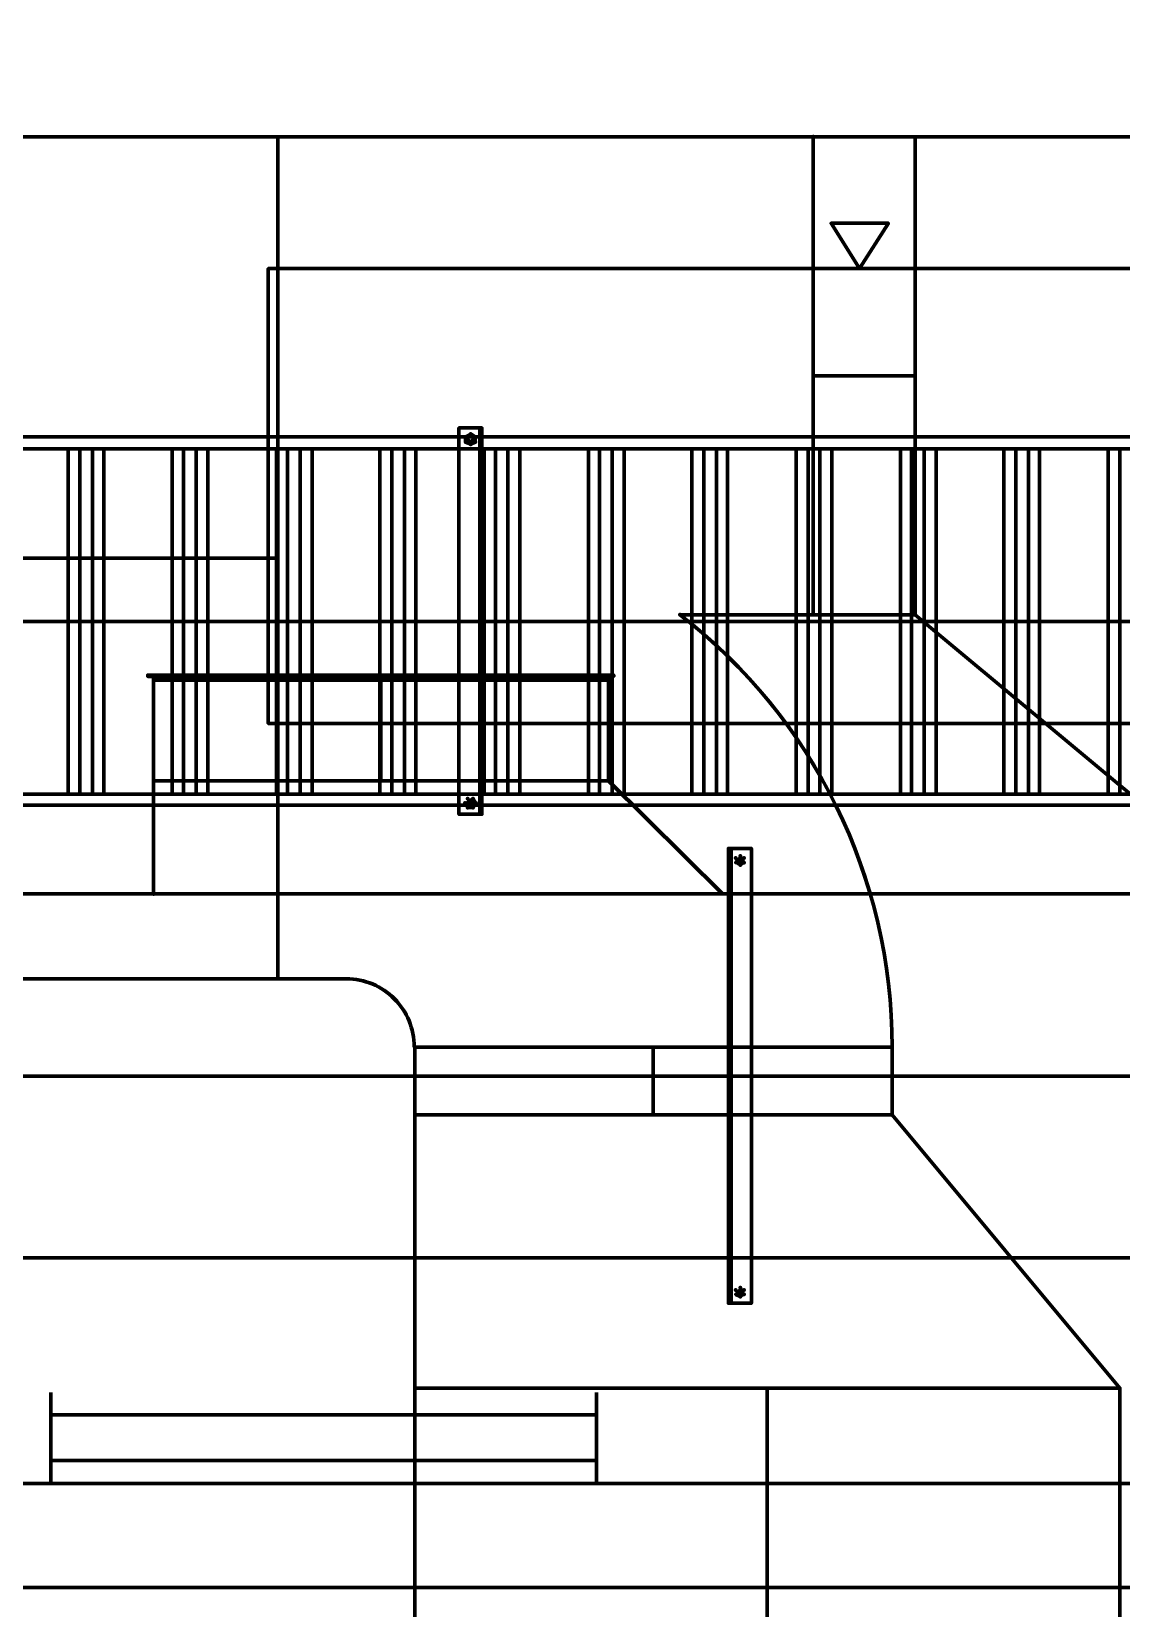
# Model space of a CAD drawing. Extents: x 0 to 1153, y 0 to 816.
# Drawn here: x 353.21 to 368.7, y 577.18 to 599.6 of the extents above; entities that cross this region are included whole.
import ezdxf

# ---------------------------------------------------------------- set-up
doc = ezdxf.new("R2010")
doc.units = 0
doc.header["$MEASUREMENT"] = 0
for name, color, linetype in [('Arch', 7, 'Continuous'), ('Electrical', 7, 'Continuous'), ('Hatch', 7, 'Continuous'), ('HVAC', 7, 'Continuous')]:
    doc.layers.add(name, color=color, linetype=linetype)

msp = doc.modelspace()

# ---------------------------------------------------------------- linework, layer by layer
at = {"layer": 'Arch', "color": 11, "linetype": 'Continuous', "lineweight": 211}
for points in [[(232.177, 578.961), (461.116, 578.961), (462.608, 578.961), (494.834, 578.961), (462.608, 578.961), (462.608, 632.09), (462.608, 633.571), (231.436, 633.571), (462.608, 633.571), (462.608, 632.09), (462.608, 578.961), (462.608, 633.095), (462.608, 578.961), (461.116, 578.961), (461.116, 632.09), (232.918, 632.09), (461.116, 632.09), (461.116, 578.961), (461.116, 631.603), (461.116, 578.961), (233.669, 578.961), (233.669, 579.744), (233.669, 578.961), (232.177, 578.961)], [(232.177, 577.48), (233.669, 577.48), (233.669, 577.511), (193.601, 577.511), (232.918, 577.511), (233.669, 577.511), (233.669, 577.48), (494.834, 577.48)], [(494.834, 577.48), (232.177, 577.48)]]:
    msp.add_lwpolyline(points, dxfattribs=at)
at = {"layer": 'Electrical', "color": 5, "linetype": 'Continuous', "lineweight": 211}
msp.add_line((350.859, 591.217), (396.346, 591.217), dxfattribs=at)
for points in [[(280.998, 593.672), (337.333, 593.672), (337.333, 593.841), (337.333, 593.672), (350.859, 593.672), (350.859, 593.841), (349.88, 593.841, -0.414216), (346.71, 597.011, 0.414216), (349.88, 593.841, -0.414216), (346.71, 597.011, 0.414216), (349.885, 593.841), (350.859, 593.841), (396.346, 593.841), (350.859, 593.841), (350.859, 593.672), (396.346, 593.672)], [(396.346, 588.761), (350.859, 588.761), (350.859, 588.603), (350.859, 588.761), (337.333, 588.761), (337.333, 588.603), (338.302, 588.603, -0.414216), (341.471, 585.433, 0.414216), (338.302, 588.603, -0.414216), (341.471, 585.433, 0.414216), (338.307, 588.603), (337.333, 588.603), (238.866, 588.603), (337.333, 588.603), (337.333, 588.761), (238.866, 588.761)]]:
    msp.add_lwpolyline(points, format="xyb", dxfattribs=at)
for points in [[(364.977, 596.233), (364.575, 596.879), (365.39, 596.879)], [(373.391, 596.233), (356.574, 596.233), (356.574, 589.767), (373.391, 589.767)], [(353.727, 588.761), (353.727, 593.672), (353.896, 593.672), (353.727, 593.672), (353.727, 588.761), (353.896, 588.761)], [(355.208, 588.761), (355.208, 593.672), (355.367, 593.672), (355.208, 593.672), (355.208, 588.761), (355.367, 588.761)], [(356.69, 588.761), (356.69, 593.672), (356.849, 593.672), (356.69, 593.672), (356.69, 588.761), (356.849, 588.761)], [(358.161, 588.761), (358.161, 593.672), (358.331, 593.672), (358.161, 593.672), (358.161, 588.761), (358.331, 588.761)], [(359.643, 588.761), (359.643, 593.672), (359.802, 593.672), (359.643, 593.672), (359.643, 588.761), (359.802, 588.761)], [(361.124, 588.761), (361.124, 593.672), (361.283, 593.672), (361.124, 593.672), (361.124, 588.761), (361.283, 588.761)], [(362.596, 588.761), (362.596, 593.672), (362.765, 593.672), (362.596, 593.672), (362.596, 588.761), (362.765, 588.761)], [(364.077, 588.761), (364.077, 593.672), (364.247, 593.672), (364.077, 593.672), (364.077, 588.761), (364.247, 588.761)], [(365.559, 588.761), (365.559, 593.672), (365.718, 593.672), (365.559, 593.672), (365.559, 588.761), (365.718, 588.761)], [(367.03, 588.761), (367.03, 593.672), (367.199, 593.672), (367.03, 593.672), (367.03, 588.761), (367.199, 588.761)], [(368.512, 588.761), (368.512, 593.672), (368.681, 593.672), (368.512, 593.672), (368.512, 588.761), (368.681, 588.761)]]:
    msp.add_lwpolyline(points, close=True, dxfattribs=at)
for points in [[(396.346, 593.672), (350.859, 593.672)], [(353.896, 588.761), (353.896, 593.672), (353.896, 588.761)], [(355.367, 588.761), (355.367, 593.672), (355.367, 588.761)], [(356.849, 588.761), (356.849, 593.672), (356.849, 588.761)], [(358.331, 588.761), (358.331, 593.672), (358.331, 588.761)], [(359.802, 588.761), (359.802, 593.672), (359.802, 588.761)], [(361.283, 588.761), (361.283, 593.672), (361.283, 588.761)], [(362.765, 588.761), (362.765, 593.672), (362.765, 588.761)], [(364.247, 588.761), (364.247, 593.672), (364.247, 588.761)], [(365.718, 588.761), (365.718, 593.672), (365.718, 588.761)], [(367.199, 588.761), (367.199, 593.672), (367.199, 588.761)], [(368.681, 588.761), (368.681, 593.672), (368.681, 588.761)], [(350.859, 588.761), (396.346, 588.761)], [(350.859, 588.603), (396.346, 588.603), (350.859, 588.603)]]:
    msp.add_lwpolyline(points, dxfattribs=at)
at = {"layer": 'Hatch', "color": 5, "linetype": 'Continuous', "lineweight": 211}
for p, q in [((386.683, 591.217), (350.859, 591.217)), ((353.483, 578.961), (353.483, 580.252)), ((361.241, 578.961), (361.241, 580.252)), ((353.483, 579.935), (361.241, 579.935)), ((353.483, 579.289), (361.241, 579.289))]:
    msp.add_line(p, q, dxfattribs=at)
for points in [[(359.283, 593.968), (359.611, 593.968), (359.283, 593.968), (359.283, 588.476), (359.579, 588.476), (359.579, 593.968), (359.611, 588.476), (359.611, 593.968), (359.611, 588.476), (359.283, 588.476), (359.611, 588.476), (359.283, 588.476), (359.283, 593.968), (359.611, 593.968), (359.283, 593.968), (359.283, 588.476)], [(359.579, 588.476), (359.579, 593.968), (359.611, 588.476), (359.611, 593.968)], [(359.399, 593.815), (359.432, 593.86), (359.462, 593.86), (359.488, 593.84), (359.494, 593.811), (359.483, 593.784), (359.458, 593.769), (359.428, 593.771), (359.405, 593.793), (359.4, 593.811), (359.443, 593.767), (359.495, 593.815), (359.485, 593.787), (359.462, 593.77), (359.432, 593.77), (359.407, 593.79), (359.4, 593.819), (359.411, 593.846), (359.436, 593.861), (359.466, 593.859), (359.489, 593.837), (359.494, 593.819), (359.451, 593.862), (359.399, 593.815), (359.409, 593.843), (359.432, 593.86), (359.462, 593.86), (359.488, 593.84), (359.494, 593.811), (359.483, 593.784), (359.458, 593.769), (359.428, 593.771), (359.405, 593.793), (359.4, 593.811), (359.443, 593.767), (359.495, 593.815), (359.485, 593.787), (359.462, 593.77), (359.432, 593.77), (359.413, 593.781), (359.452, 593.736), (359.452, 593.736), (359.411, 593.784), (359.4, 593.811), (359.378, 593.767), (359.399, 593.815), (359.409, 593.843), (359.422, 593.855), (359.378, 593.841), (359.428, 593.859), (359.458, 593.861), (359.485, 593.843), (359.488, 593.84), (359.452, 593.884), (359.452, 593.884), (359.489, 593.837), (359.494, 593.823), (359.516, 593.841), (359.494, 593.819), (359.516, 593.767), (359.516, 593.767), (359.495, 593.815), (359.485, 593.787), (359.462, 593.77), (359.432, 593.77), (359.407, 593.79), (359.4, 593.819), (359.411, 593.846), (359.436, 593.861), (359.466, 593.859), (359.489, 593.837), (359.494, 593.819), (359.451, 593.862), (359.4, 593.819), (359.378, 593.767), (359.378, 593.841), (359.452, 593.884), (359.516, 593.841), (359.516, 593.767), (359.452, 593.736), (359.399, 593.815), (359.409, 593.843), (359.432, 593.86), (359.462, 593.86), (359.488, 593.84), (359.494, 593.811), (359.483, 593.784), (359.458, 593.769), (359.428, 593.771), (359.405, 593.793), (359.4, 593.811), (359.413, 593.781), (359.466, 593.771), (359.516, 593.767), (359.516, 593.841), (359.516, 593.841), (359.452, 593.884), (359.452, 593.884), (359.378, 593.841), (359.378, 593.841), (359.378, 593.767), (359.378, 593.767), (359.452, 593.736), (359.452, 593.736), (359.516, 593.767), (359.516, 593.767), (359.495, 593.815), (359.485, 593.787), (359.462, 593.77), (359.432, 593.77), (359.407, 593.79), (359.4, 593.819), (359.411, 593.846), (359.436, 593.861), (359.466, 593.859), (359.489, 593.837), (359.494, 593.819), (359.481, 593.849), (359.428, 593.859), (359.378, 593.841), (359.378, 593.767), (359.452, 593.736), (359.516, 593.767), (359.516, 593.841), (359.452, 593.884), (359.399, 593.815), (359.409, 593.843), (359.432, 593.86), (359.462, 593.86), (359.488, 593.84), (359.494, 593.811), (359.483, 593.784), (359.458, 593.769), (359.428, 593.771), (359.405, 593.793), (359.4, 593.811), (359.413, 593.781), (359.466, 593.771), (359.516, 593.767), (359.516, 593.841), (359.516, 593.841), (359.452, 593.884), (359.452, 593.884), (359.378, 593.841), (359.378, 593.841), (359.378, 593.767), (359.378, 593.767), (359.452, 593.736), (359.452, 593.736), (359.516, 593.767), (359.516, 593.767), (359.495, 593.815), (359.485, 593.787), (359.462, 593.77), (359.432, 593.77), (359.407, 593.79), (359.4, 593.819), (359.411, 593.846), (359.436, 593.861), (359.466, 593.859), (359.489, 593.837), (359.494, 593.819), (359.451, 593.862), (359.4, 593.819), (359.378, 593.767), (359.378, 593.841), (359.452, 593.884), (359.516, 593.841), (359.516, 593.767), (359.452, 593.736), (359.399, 593.815), (359.409, 593.843), (359.432, 593.86), (359.462, 593.86), (359.488, 593.84), (359.494, 593.811), (359.483, 593.784), (359.458, 593.769), (359.428, 593.771), (359.378, 593.841), (359.378, 593.767), (359.452, 593.736), (359.516, 593.767), (359.516, 593.841), (359.452, 593.884)], [(354.235, 593.672), (354.235, 588.761), (354.076, 588.761), (354.235, 588.761), (354.235, 593.672), (354.076, 593.672)], [(355.716, 593.672), (355.716, 588.761), (355.547, 588.761), (355.716, 588.761), (355.716, 593.672), (355.547, 593.672)], [(357.198, 593.672), (357.198, 588.761), (357.029, 588.761), (357.198, 588.761), (357.198, 593.672), (357.029, 593.672)], [(358.669, 593.672), (358.669, 588.761), (358.51, 588.761), (358.669, 588.761), (358.669, 593.672), (358.51, 593.672)], [(360.151, 593.672), (360.151, 588.761), (359.981, 588.761), (360.151, 588.761), (360.151, 593.672), (359.981, 593.672)], [(361.633, 593.672), (361.633, 588.761), (361.463, 588.761), (361.633, 588.761), (361.633, 593.672), (361.463, 593.672)], [(363.104, 593.672), (363.104, 588.761), (362.945, 588.761), (363.104, 588.761), (363.104, 593.672), (362.945, 593.672)], [(364.585, 593.672), (364.585, 588.761), (364.416, 588.761), (364.585, 588.761), (364.585, 593.672), (364.416, 593.672)], [(366.067, 593.672), (366.067, 588.761), (365.898, 588.761), (366.067, 588.761), (366.067, 593.672), (365.898, 593.672)], [(367.538, 593.672), (367.538, 588.761), (367.379, 588.761), (367.538, 588.761), (367.538, 593.672), (367.379, 593.672)]]:
    msp.add_lwpolyline(points, close=True, dxfattribs=at)
for points in [[(386.683, 593.841), (350.859, 593.841), (386.683, 593.841)], [(386.683, 593.672), (350.859, 593.672), (350.859, 593.841), (350.859, 593.672), (386.683, 593.672)], [(354.076, 593.672), (354.076, 588.761), (354.076, 593.672)], [(355.547, 593.672), (355.547, 588.761), (355.547, 593.672)], [(357.029, 593.672), (357.029, 588.761), (357.029, 593.672)], [(358.51, 593.672), (358.51, 588.761), (358.51, 593.672)], [(359.981, 593.672), (359.981, 588.761), (359.981, 593.672)], [(361.463, 593.672), (361.463, 588.761), (361.463, 593.672)], [(362.945, 593.672), (362.945, 588.761), (362.945, 593.672)], [(364.416, 593.672), (364.416, 588.761), (364.416, 593.672)], [(365.898, 593.672), (365.898, 588.761), (365.898, 593.672)], [(367.379, 593.672), (367.379, 588.761), (367.379, 593.672)], [(386.683, 588.761), (350.859, 588.761), (386.683, 588.761)], [(386.683, 588.603), (350.859, 588.603), (350.859, 588.761), (350.859, 588.603), (386.683, 588.603)], [(359.399, 588.64), (359.484, 588.698), (359.481, 588.606), (359.399, 588.64), (359.443, 588.592), (359.526, 588.634), (359.462, 588.594), (359.399, 588.64), (359.484, 588.698), (359.526, 588.634), (359.484, 588.698), (359.399, 588.64), (359.484, 588.698), (359.526, 588.634), (359.455, 588.593), (359.399, 588.64), (359.443, 588.592), (359.526, 588.634), (359.462, 588.594), (359.399, 588.64), (359.41, 588.571), (359.399, 588.64), (359.484, 588.698), (359.399, 588.64), (359.484, 588.698), (359.526, 588.634), (359.462, 588.594), (359.399, 588.64), (359.484, 588.698), (359.526, 588.634), (359.399, 588.64), (359.484, 588.698), (359.526, 588.634), (359.484, 588.571), (359.41, 588.571), (359.399, 588.64), (359.484, 588.698), (359.526, 588.634), (359.455, 588.593), (359.399, 588.64), (359.475, 588.601), (359.526, 588.634), (359.484, 588.571), (359.41, 588.571), (359.399, 588.64), (359.484, 588.698), (359.526, 588.634), (359.484, 588.698), (359.399, 588.64), (359.41, 588.571), (359.484, 588.571), (359.526, 588.634), (359.462, 588.594), (359.399, 588.64), (359.484, 588.698), (359.526, 588.634), (359.399, 588.64), (359.41, 588.571), (359.484, 588.571), (359.526, 588.634), (359.484, 588.698), (359.399, 588.64), (359.484, 588.698), (359.399, 588.64), (359.484, 588.698), (359.526, 588.634), (359.439, 588.593), (359.399, 588.64), (359.41, 588.571), (359.484, 588.571), (359.526, 588.634), (359.462, 588.594), (359.399, 588.64), (359.484, 588.698), (359.526, 588.634), (359.399, 588.64), (359.484, 588.698), (359.526, 588.634), (359.484, 588.571), (359.41, 588.571), (359.399, 588.64), (359.484, 588.698), (359.526, 588.634), (359.455, 588.593), (359.399, 588.64), (359.469, 588.597), (359.484, 588.698), (359.399, 588.64), (359.41, 588.571), (359.484, 588.571), (359.526, 588.634), (359.484, 588.698)]]:
    msp.add_lwpolyline(points, dxfattribs=at)
for p in [(359.378, 593.841), (359.378, 593.841), (359.378, 593.841), (359.378, 593.767), (359.378, 593.767), (359.378, 593.767), (359.452, 593.884), (359.452, 593.884), (359.452, 593.884), (359.452, 593.736), (359.452, 593.736), (359.452, 593.736), (359.516, 593.841), (359.516, 593.841), (359.516, 593.841), (359.516, 593.767), (359.516, 593.767), (359.516, 593.767), (359.368, 588.634), (359.368, 588.634), (359.368, 588.634), (359.41, 588.698), (359.41, 588.698), (359.41, 588.698), (359.41, 588.571), (359.41, 588.571), (359.41, 588.571), (359.484, 588.698), (359.484, 588.698), (359.484, 588.698), (359.484, 588.571), (359.484, 588.571), (359.484, 588.571), (359.526, 588.634), (359.526, 588.634)]:
    msp.add_point(p, dxfattribs=at)
at = {"layer": 'HVAC', "color": 6, "linetype": 'Continuous', "lineweight": 211}
for p, q in [((364.321, 594.709), (365.771, 594.709)), ((344.53, 592.116), (356.711, 592.116)), ((358.172, 590.381), (358.172, 588.952)), ((362.045, 585.163), (362.045, 584.2)), ((363.665, 562.314), (363.665, 580.316))]:
    msp.add_line(p, q, dxfattribs=at)
for points in [[(344.53, 598.107), (356.711, 598.107), (356.711, 586.137), (356.711, 598.107), (344.53, 598.107)], [(363.442, 581.522), (363.442, 587.989), (363.442, 581.522)], [(363.22, 587.788), (363.293, 587.859), (363.283, 587.756), (363.22, 587.788), (363.293, 587.859), (363.308, 587.803), (363.22, 587.788), (363.293, 587.859), (363.336, 587.788), (363.293, 587.859), (363.22, 587.788), (363.283, 587.756), (363.336, 587.788), (363.293, 587.859), (363.22, 587.788), (363.283, 587.756), (363.336, 587.788), (363.293, 587.859), (363.22, 587.788), (363.283, 587.756), (363.336, 587.788), (363.293, 587.859), (363.22, 587.788), (363.283, 587.756), (363.336, 587.788), (363.293, 587.859), (363.22, 587.788), (363.283, 587.756), (363.336, 587.788), (363.293, 587.859), (363.22, 587.788), (363.283, 587.756), (363.336, 587.788), (363.293, 587.859), (363.22, 587.788), (363.283, 587.756)], [(394.674, 587.343), (352.933, 587.343), (349.049, 587.015), (349.049, 582.486), (349.049, 587.015), (314.664, 587.015), (310.79, 586.687), (295.868, 586.687), (291.994, 586.528), (276.468, 586.528), (276.468, 582.972), (291.994, 582.972), (295.868, 582.814), (310.79, 582.814), (314.664, 582.486), (349.049, 582.486), (352.933, 582.168), (394.674, 582.168)], [(354.944, 587.343), (354.944, 587.343), (354.944, 587.343)], [(344.53, 586.137), (356.711, 586.137), (344.53, 586.137)], [(349.049, 584.75), (314.664, 584.75), (349.049, 584.75), (352.933, 584.75), (394.674, 584.75), (352.933, 584.75)], [(363.22, 581.649), (363.293, 581.721), (363.283, 581.618), (363.22, 581.649), (363.293, 581.721), (363.308, 581.665), (363.22, 581.649), (363.293, 581.721), (363.336, 581.649), (363.293, 581.721), (363.22, 581.649), (363.283, 581.618), (363.336, 581.649), (363.293, 581.721), (363.22, 581.649), (363.283, 581.618), (363.336, 581.649), (363.293, 581.721), (363.22, 581.649), (363.283, 581.618), (363.336, 581.649), (363.293, 581.721), (363.22, 581.649), (363.283, 581.618), (363.336, 581.649), (363.293, 581.721), (363.22, 581.649), (363.283, 581.618), (363.336, 581.649), (363.293, 581.721), (363.22, 581.649), (363.283, 581.618), (363.336, 581.649), (363.293, 581.721), (363.22, 581.649), (363.283, 581.618)], [(362.215, 558.44), (358.659, 562.314), (358.659, 580.316), (368.681, 580.316), (358.659, 580.316), (358.659, 562.314), (360.754, 558.44), (360.754, 554.979)], [(368.681, 562.314), (368.681, 580.316), (368.681, 562.314)]]:
    msp.add_lwpolyline(points, dxfattribs=at)
for points in [[(357.685, 586.137), (356.711, 586.137), (356.711, 598.107), (364.321, 598.107), (365.771, 598.107), (365.771, 591.312), (365.771, 598.107), (364.321, 598.107), (356.711, 598.107), (356.711, 586.137), (357.68, 586.137, -0.414223), (358.648, 585.168, 0.414223)], [(362.426, 591.312), (364.321, 591.312), (362.423, 591.314, -0.232425), (365.442, 585.168, 0.232425)]]:
    msp.add_lwpolyline(points, format="xyb", close=True, dxfattribs=at)
for points in [[(364.321, 598.107), (364.321, 591.312), (364.321, 598.107), (364.321, 598.107), (364.321, 591.312)], [(365.771, 591.312), (365.771, 598.107), (365.771, 591.312), (369.655, 588.073), (369.655, 598.107), (365.771, 598.107), (369.655, 598.107), (369.655, 588.073), (365.771, 591.312), (364.321, 591.312)], [(361.41, 590.381), (354.944, 590.381), (361.41, 590.381), (354.944, 590.381), (361.41, 590.381), (361.41, 590.455), (361.41, 590.381), (361.41, 590.455), (354.944, 590.455), (354.944, 590.381), (354.944, 590.455), (354.944, 590.381), (354.944, 590.434), (354.859, 590.434), (354.944, 590.455), (354.944, 590.434), (354.944, 590.455), (354.859, 590.455), (354.859, 590.434), (354.859, 590.455), (354.944, 590.434), (354.944, 590.381), (354.944, 590.455), (361.41, 590.434), (361.484, 590.434), (361.41, 590.455), (361.41, 590.434), (361.41, 590.455), (361.41, 590.381), (361.41, 590.434), (361.41, 590.381), (361.41, 590.434), (361.41, 590.381), (354.944, 590.381), (361.41, 590.381), (354.944, 590.381), (354.944, 590.434), (361.41, 590.434), (354.944, 590.434), (361.41, 590.434), (354.944, 590.455), (361.41, 590.455), (361.484, 590.455), (361.484, 590.434), (361.484, 590.455), (361.41, 590.455), (354.944, 590.434), (354.944, 590.381), (354.944, 588.952), (354.944, 590.381), (361.41, 590.381), (354.944, 590.381), (361.41, 590.381), (361.41, 588.952), (354.944, 588.952), (361.41, 588.952)], [(354.944, 590.434), (361.41, 590.434), (354.944, 590.434), (361.41, 590.434)], [(354.944, 588.952), (354.944, 587.343), (363.029, 587.343), (361.41, 588.952), (354.944, 588.952), (354.944, 587.343), (363.029, 587.343), (361.41, 588.952), (354.944, 588.952), (354.944, 588.952), (354.944, 587.343), (363.029, 587.343), (361.41, 588.952), (354.944, 588.952), (354.944, 587.343), (363.029, 587.343), (361.41, 588.952), (354.944, 588.952), (354.944, 588.952), (354.944, 587.343), (363.029, 587.343), (361.41, 588.952), (354.944, 588.952), (361.41, 588.952), (363.029, 587.343), (354.944, 587.343)], [(363.156, 587.989), (363.156, 581.522), (363.114, 587.989), (363.442, 587.989), (363.114, 587.989), (363.114, 581.522), (363.442, 581.522), (363.114, 581.522)], [(365.442, 585.163), (358.659, 585.163), (365.442, 585.163), (365.442, 585.163), (358.659, 585.163), (365.442, 585.163), (365.442, 584.2), (358.659, 584.2), (365.442, 584.2)], [(358.659, 584.2), (365.442, 584.2), (368.681, 580.316), (358.659, 580.316), (368.681, 580.316), (365.442, 584.2), (358.659, 584.2), (358.659, 580.316), (358.659, 584.2), (358.659, 585.163)]]:
    msp.add_lwpolyline(points, close=True, dxfattribs=at)
for p in [(364.321, 598.107), (362.426, 591.312), (354.944, 588.952), (354.944, 588.952), (354.944, 588.952), (363.283, 587.883), (363.283, 587.883), (363.283, 587.883), (363.22, 587.851), (363.22, 587.851), (363.22, 587.851), (363.283, 587.756), (363.283, 587.756), (363.283, 587.756), (363.336, 587.851), (363.336, 587.851), (363.336, 587.851), (363.336, 587.788), (363.336, 587.788), (363.336, 587.788), (354.944, 587.343), (365.442, 585.163), (363.22, 581.713), (363.22, 581.713), (363.22, 581.713), (363.283, 581.745), (363.283, 581.745), (363.283, 581.745), (363.283, 581.618), (363.283, 581.618), (363.283, 581.618), (363.336, 581.713), (363.336, 581.713), (363.336, 581.713), (363.336, 581.649), (363.336, 581.649), (363.336, 581.649)]:
    msp.add_point(p, dxfattribs=at)

doc.saveas('drawing.dxf')
